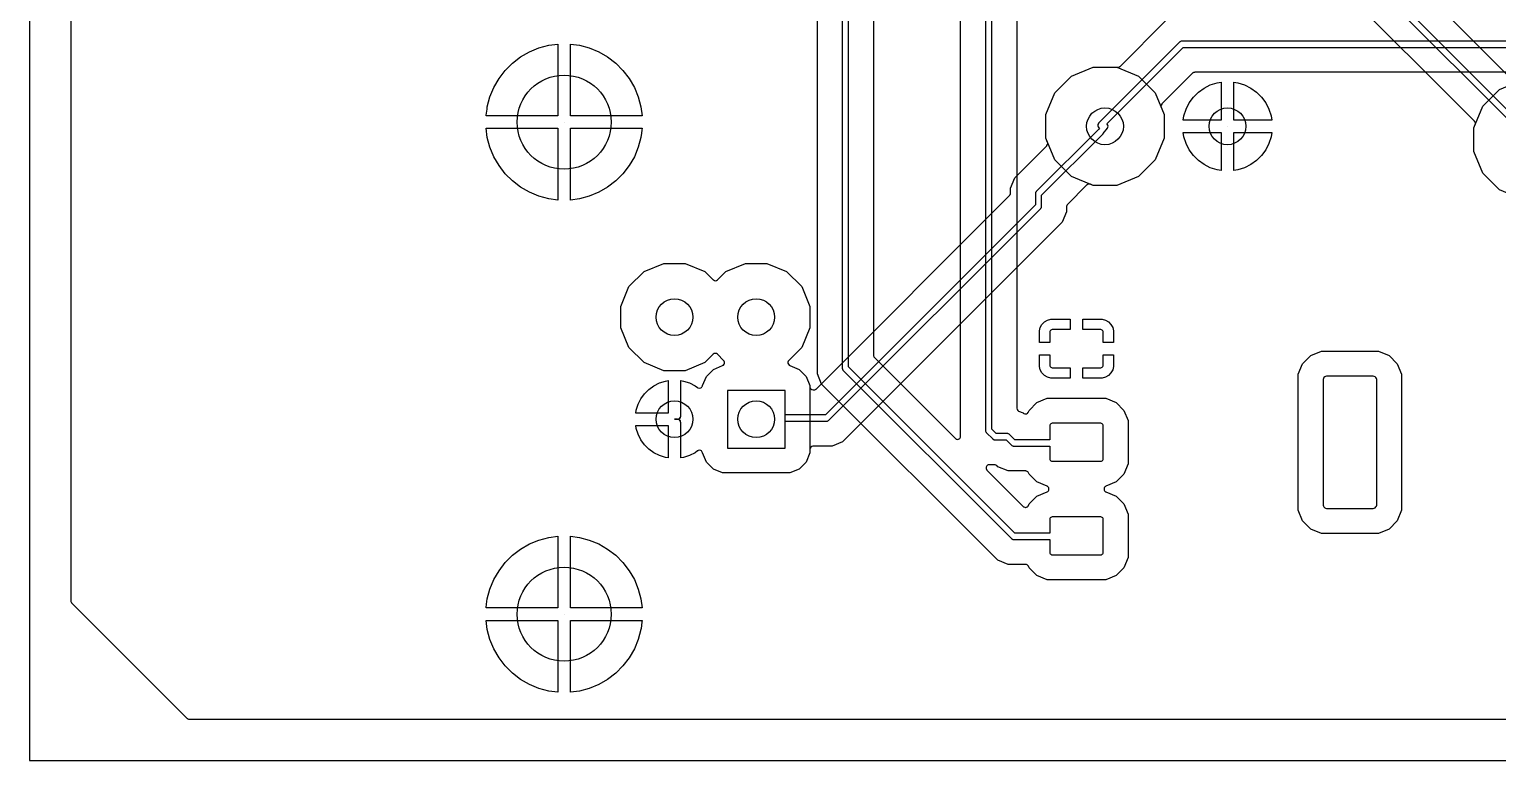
# Model space of a CAD drawing. Header units: millimetres. Extents: x 0 to 100, y 0 to 100.
# Drawn here: x 0 to 35.92, y 0 to 17.89 of the extents above; entities that cross this region are included whole.
import ezdxf

# ---------------------------------------------------------------- set-up
doc = ezdxf.new("R2010")
doc.units = ezdxf.units.MM

msp = doc.modelspace()

# ---------------------------------------------------------------- linework, layer by layer
at = {"layer": '16_copper'}
for points in [[(3.946, 46.054), (1.038, 43.146), (1.033, 43.139), (1.028, 43.133, 0.087651), (1.018, 43.108), (1.017, 43.101), (1.016, 43.092), (1.016, 3.908), (1.017, 3.902), (1.017, 3.9), (1.017, 3.899), (1.018, 3.891, 0.087654), (1.028, 3.866), (1.033, 3.861), (1.038, 3.854), (3.854, 1.038), (3.861, 1.033), (3.867, 1.028, 0.087651), (3.892, 1.018), (3.899, 1.017), (3.908, 1.016), (44.092, 1.016)], [(40.218, 16.84), (28.51, 16.84), (28.501, 16.839), (28.493, 16.838, 0.087654), (28.468, 16.828), (28.463, 16.823), (28.456, 16.818), (27.705, 16.068), (27.704, 16.066), (27.703, 16.065, 0.218345), (27.684, 16.005), (27.686, 15.994), (27.688, 15.987, 0.007884), (27.689, 15.985), (27.762, 15.807), (27.762, 15.231), (27.542, 14.699), (27.135, 14.292), (26.603, 14.072), (26.027, 14.072), (25.957, 14.1), (25.956, 14.101), (25.954, 14.102, 0.218355), (25.891, 14.096), (25.882, 14.09), (25.876, 14.086, 0.007882), (25.874, 14.084), (25.397, 13.607), (25.392, 13.6), (25.386, 13.593, 0.087651), (25.376, 13.569), (25.376, 13.561), (25.375, 13.553), (25.375, 13.427), (25.27, 13.175), (19.896, 7.801), (19.644, 7.696), (19.173, 7.696), (19.167, 7.695, 0.392588), (19.096, 7.62), (19.096, 7.527), (19.004, 7.303), (18.832, 7.132), (18.608, 7.039), (16.958, 7.039), (16.734, 7.132), (16.562, 7.303), (16.468, 7.531), (16.468, 7.533, 0.483796), (16.361, 7.587), (16.355, 7.583), (16.348, 7.579), (16.285, 7.533), (16.151, 7.465), (16.007, 7.418), (15.935, 7.407), (15.935, 8.276), (15.934, 8.282, 0.218348), (15.904, 8.337), (15.9, 8.341, -0.108546), (15.859, 8.352), (15.783, 8.352), (15.783, 8.353), (15.859, 8.353), (15.865, 8.353, 0.392588), (15.935, 8.429), (15.935, 9.298), (16.007, 9.287), (16.151, 9.24), (16.285, 9.172), (16.348, 9.126), (16.355, 9.122), (16.362, 9.118, 0.454466), (16.468, 9.173), (16.468, 9.175), (16.562, 9.402), (16.734, 9.573), (16.961, 9.668), (16.969, 9.673), (16.978, 9.677, 0.383476), (16.997, 9.777), (16.992, 9.783), (16.986, 9.792), (16.837, 9.941), (16.832, 9.944, 0.39257), (16.729, 9.941), (16.527, 9.739), (16.044, 9.539), (15.522, 9.539), (15.039, 9.739), (14.669, 10.108), (14.469, 10.591), (14.469, 11.114), (14.669, 11.597), (15.039, 11.966), (15.522, 12.166), (16.044, 12.166), (16.527, 11.966), (16.729, 11.764), (16.734, 11.761, 0.39257), (16.837, 11.764), (17.039, 11.966), (17.522, 12.166), (18.044, 12.166), (18.527, 11.966), (18.896, 11.597), (19.096, 11.114), (19.096, 10.591), (18.896, 10.108), (18.58, 9.792), (18.574, 9.784), (18.568, 9.776, 0.383473), (18.588, 9.677), (18.595, 9.673), (18.605, 9.668), (18.832, 9.573), (19.004, 9.402), (19.096, 9.178), (19.096, 9.144, 0.344583), (19.173, 9.068), (19.192, 9.068, 0.14431), (19.233, 9.08), (19.238, 9.085), (19.245, 9.09), (23.981, 13.825), (23.986, 13.832), (23.991, 13.839, 0.087651), (24.001, 13.863), (24.002, 13.871), (24.003, 13.879), (24.003, 14.005), (24.107, 14.257), (24.894, 15.043), (24.895, 15.045), (24.896, 15.046, 0.218345), (24.916, 15.106), (24.913, 15.116), (24.911, 15.124, 0.007884), (24.91, 15.126), (24.867, 15.231), (24.867, 15.807), (25.087, 16.34), (25.494, 16.747), (26.027, 16.967), (26.603, 16.967), (26.603, 16.967, 0.218355), (26.666, 16.972), (26.675, 16.979), (26.681, 16.983, 0.00794), (26.683, 16.985), (27.806, 18.107)], [(40.05, 17.602), (28.194, 17.602), (28.186, 17.601), (28.177, 17.6, 0.087654), (28.153, 17.59), (28.147, 17.585), (28.14, 17.58), (26.159, 15.599), (26.156, 15.595), (26.153, 15.592, 0.423775), (26.168, 15.484), (26.171, 15.481), (26.175, 15.479), (26.181, 15.476), (26.182, 15.476), (26.156, 15.443), (24.635, 13.922), (24.63, 13.915), (24.624, 13.909, 0.087651), (24.614, 13.884), (24.614, 13.877), (24.613, 13.868), (24.613, 13.595), (19.476, 8.458), (18.487, 8.458), (18.487, 9.056), (17.079, 9.056), (17.079, 7.648), (18.487, 7.648), (18.487, 8.306), (19.507, 8.306), (19.516, 8.307), (19.524, 8.308, 0.087654), (19.549, 8.318), (19.554, 8.323), (19.561, 8.328), (24.743, 13.51), (24.748, 13.517), (24.753, 13.523, 0.087651), (24.763, 13.548), (24.764, 13.555), (24.765, 13.564), (24.765, 13.837), (26.267, 15.339), (26.269, 15.342), (26.272, 15.345), (26.374, 15.472), (26.374, 15.472), (26.374, 15.472, 0.374461), (26.37, 15.572), (26.361, 15.579), (26.357, 15.582), (28.226, 17.45), (40.081, 17.45)]]:
    msp.add_lwpolyline(points, format="xyb", dxfattribs=at)
for points in [[(11.174, 15.775), (11.176, 15.788), (11.176, 15.788), (11.176, 15.788), (11.196, 15.941), (11.196, 15.941), (11.196, 15.941), (11.204, 15.996), (11.268, 16.238), (11.364, 16.47), (11.49, 16.687), (11.642, 16.886), (11.819, 17.063), (12.018, 17.216), (12.235, 17.341), (12.467, 17.437), (12.709, 17.502), (12.93, 17.531), (12.93, 15.775)], [(13.235, 15.775), (13.235, 17.531), (13.457, 17.502), (13.699, 17.437), (13.93, 17.341), (14.147, 17.216), (14.346, 17.063), (14.523, 16.886), (14.676, 16.687), (14.801, 16.47), (14.897, 16.238), (14.962, 15.996), (14.991, 15.775)], [(28.23, 15.672), (28.246, 15.775), (28.3, 15.939), (28.378, 16.092), (28.479, 16.231), (28.6, 16.352), (28.739, 16.454), (28.892, 16.532), (29.056, 16.585), (29.159, 16.601), (29.159, 15.672)], [(29.464, 15.672), (29.464, 16.601), (29.567, 16.585), (29.731, 16.532), (29.884, 16.454), (30.023, 16.352), (30.145, 16.231), (30.246, 16.092), (30.324, 15.939), (30.377, 15.775), (30.393, 15.672)], [(36.495, 13.743), (35.963, 13.963), (35.555, 14.371), (35.335, 14.903), (35.335, 15.479), (35.555, 16.011), (35.963, 16.418), (36.495, 16.638), (37.071, 16.638), (37.603, 16.418), (38.01, 16.011), (38.23, 15.479), (38.23, 14.903), (38.01, 14.371), (37.603, 13.963), (37.071, 13.743)], [(12.709, 13.743), (12.467, 13.808), (12.235, 13.904), (12.018, 14.029), (11.819, 14.182), (11.642, 14.359), (11.49, 14.558), (11.364, 14.775), (11.268, 15.007), (11.204, 15.249), (11.174, 15.47), (12.93, 15.47), (12.93, 13.714)], [(13.083, 15.622), (13.083, 15.623), (13.083, 15.623), (13.083, 15.622)], [(13.235, 15.47), (14.991, 15.47), (14.986, 15.428), (14.986, 15.428), (14.986, 15.428), (14.976, 15.352), (14.976, 15.352), (14.976, 15.352), (14.962, 15.249), (14.897, 15.007), (14.801, 14.775), (14.676, 14.558), (14.523, 14.359), (14.346, 14.182), (14.147, 14.029), (13.93, 13.904), (13.699, 13.808), (13.457, 13.743), (13.235, 13.714)], [(29.312, 15.519), (29.312, 15.519), (29.312, 15.519), (29.312, 15.519)], [(29.056, 14.454), (28.892, 14.507), (28.739, 14.585), (28.6, 14.686), (28.479, 14.808), (28.378, 14.947), (28.3, 15.1), (28.246, 15.264), (28.23, 15.367), (29.159, 15.367), (29.159, 14.438)], [(29.464, 15.367), (30.393, 15.367), (30.377, 15.264), (30.324, 15.1), (30.246, 14.947), (30.145, 14.808), (30.023, 14.686), (29.884, 14.585), (29.731, 14.507), (29.567, 14.454), (29.464, 14.438)], [(14.837, 8.505), (14.848, 8.577), (14.895, 8.72), (14.963, 8.855), (15.052, 8.977), (15.159, 9.083), (15.281, 9.172), (15.415, 9.24), (15.559, 9.287), (15.63, 9.298), (15.63, 8.505)], [(15.559, 7.418), (15.415, 7.465), (15.281, 7.533), (15.159, 7.622), (15.052, 7.728), (14.963, 7.85), (14.895, 7.985), (14.848, 8.128), (14.837, 8.2), (15.63, 8.2), (15.63, 7.407)], [(11.174, 3.735), (11.176, 3.749), (11.176, 3.749), (11.176, 3.749), (11.186, 3.825), (11.186, 3.825), (11.186, 3.825), (11.204, 3.956), (11.268, 4.198), (11.364, 4.43), (11.49, 4.647), (11.642, 4.846), (11.819, 5.023), (12.018, 5.176), (12.235, 5.301), (12.467, 5.397), (12.709, 5.462), (12.93, 5.491), (12.93, 3.735)], [(13.235, 3.735), (13.235, 5.491), (13.457, 5.462), (13.699, 5.397), (13.93, 5.301), (14.147, 5.176), (14.346, 5.023), (14.523, 4.846), (14.676, 4.647), (14.801, 4.43), (14.897, 4.198), (14.962, 3.956), (14.991, 3.735)], [(12.709, 1.703), (12.467, 1.768), (12.235, 1.864), (12.018, 1.989), (11.819, 2.142), (11.642, 2.319), (11.49, 2.518), (11.364, 2.735), (11.268, 2.967), (11.204, 3.209), (11.174, 3.43), (12.93, 3.43), (12.93, 1.674)], [(13.083, 3.582), (13.083, 3.583), (13.083, 3.583), (13.083, 3.582)], [(13.235, 3.43), (14.991, 3.43), (14.986, 3.389), (14.986, 3.389), (14.986, 3.389), (14.966, 3.236), (14.966, 3.236), (14.966, 3.236), (14.962, 3.209), (14.897, 2.967), (14.801, 2.735), (14.676, 2.518), (14.523, 2.319), (14.346, 2.142), (14.147, 1.989), (13.93, 1.864), (13.699, 1.768), (13.457, 1.703), (13.235, 1.674)]]:
    msp.add_lwpolyline(points, close=True, dxfattribs=at)
at = {"layer": '1_copper'}
for points in [[(3.886, 45.994), (1.038, 43.146), (1.033, 43.139), (1.028, 43.133, 0.087651), (1.018, 43.108), (1.017, 43.101), (1.016, 43.092), (1.016, 3.908), (1.017, 3.902), (1.017, 3.9), (1.017, 3.899), (1.018, 3.891, 0.087654), (1.028, 3.866), (1.033, 3.861), (1.038, 3.854), (3.854, 1.038), (3.861, 1.033), (3.867, 1.028, 0.087651), (3.892, 1.018), (3.899, 1.017), (3.908, 1.016), (44.092, 1.016)], [(35.963, 13.963), (35.555, 14.371), (35.335, 14.903), (35.335, 15.479), (35.37, 15.562), (35.37, 15.564), (35.371, 15.565, 0.218355), (35.366, 15.629), (35.359, 15.637), (35.355, 15.644, 0.007882), (35.353, 15.645), (28.679, 22.319)], [(20.65, 21.32), (20.65, 9.917), (20.651, 9.908), (20.652, 9.9, 0.087654), (20.662, 9.876), (20.667, 9.87), (20.673, 9.863), (22.654, 7.882), (22.656, 7.88), (22.658, 7.878, 0.54841), (22.781, 7.915), (22.782, 7.924), (22.784, 7.931, 0.01577), (22.784, 7.936), (22.784, 19.339)], [(24.155, 18.887), (24.155, 8.623), (24.156, 8.622), (24.155, 8.62, 0.218353), (24.184, 8.564), (24.194, 8.558), (24.2, 8.554, 0.00789), (24.202, 8.553), (24.315, 8.506), (24.316, 8.505), (24.324, 8.5), (24.329, 8.495), (24.33, 8.495), (24.331, 8.493, 0.303335), (24.416, 8.498), (24.423, 8.505, 0.023151), (24.428, 8.51), (24.428, 8.511), (24.43, 8.512, 0.007871), (24.431, 8.514), (24.435, 8.521), (24.437, 8.524), (24.44, 8.528), (24.44, 8.529), (24.44, 8.53), (24.457, 8.569), (24.648, 8.76), (24.897, 8.864), (26.338, 8.864), (26.588, 8.76), (26.779, 8.569), (26.882, 8.32), (26.882, 7.259), (26.779, 7.009), (26.588, 6.818), (26.338, 6.715), (26.336, 6.713), (26.333, 6.712, 0.5484), (26.32, 6.584), (26.328, 6.58), (26.334, 6.576, 0.015775), (26.338, 6.574), (26.588, 6.47), (26.779, 6.279), (26.882, 6.03), (26.882, 4.969), (26.779, 4.719), (26.588, 4.528), (26.338, 4.425), (24.897, 4.425), (24.648, 4.528), (24.457, 4.719), (24.442, 4.754, 0.229651), (24.393, 4.798), (24.382, 4.799), (24.374, 4.801, 0.007896), (24.372, 4.801), (23.943, 4.801), (23.691, 4.905), (19.383, 9.213), (19.279, 9.465), (19.279, 20.868)], [(19.888, 21.152), (19.888, 9.601), (19.889, 9.593), (19.89, 9.584, 0.087654), (19.9, 9.56), (19.905, 9.554), (19.911, 9.547), (24.025, 5.433), (24.032, 5.427), (24.039, 5.422, 0.087651), (24.063, 5.412), (24.071, 5.411), (24.079, 5.41), (24.963, 5.41), (24.963, 5.095), (24.968, 5.077), (24.977, 5.061), (24.99, 5.048), (25.006, 5.039), (25.023, 5.034), (26.212, 5.034), (26.23, 5.039), (26.246, 5.048), (26.259, 5.061), (26.268, 5.077), (26.273, 5.095), (26.273, 5.904), (26.268, 5.921), (26.259, 5.937), (26.246, 5.95), (26.23, 5.959), (26.212, 5.964), (25.023, 5.964), (25.006, 5.959), (24.99, 5.95), (24.977, 5.937), (24.968, 5.921), (24.963, 5.904), (24.963, 5.563), (24.111, 5.563), (20.041, 9.633), (20.041, 21.184)], [(23.393, 19.202), (23.393, 8.077), (23.395, 8.069), (23.395, 8.06, 0.087654), (23.406, 8.036), (23.41, 8.03), (23.416, 8.023), (23.568, 7.871), (23.575, 7.866), (23.581, 7.86, 0.087651), (23.606, 7.85), (23.613, 7.85), (23.622, 7.849), (23.895, 7.849), (24.025, 7.719), (24.032, 7.713), (24.039, 7.708, 0.087651), (24.063, 7.698), (24.071, 7.697), (24.079, 7.696), (24.963, 7.696), (24.963, 7.385), (24.968, 7.367), (24.977, 7.351), (24.99, 7.338), (25.006, 7.329), (25.023, 7.324), (26.212, 7.324), (26.23, 7.329), (26.246, 7.338), (26.259, 7.351), (26.268, 7.367), (26.273, 7.385), (26.273, 8.194), (26.268, 8.211), (26.259, 8.227), (26.246, 8.24), (26.23, 8.249), (26.212, 8.254), (25.023, 8.254), (25.006, 8.249), (24.99, 8.24), (24.977, 8.227), (24.968, 8.211), (24.963, 8.194), (24.963, 7.849), (24.111, 7.849), (23.981, 7.979), (23.974, 7.984), (23.967, 7.989, 0.087651), (23.943, 7.999), (23.935, 8), (23.927, 8.001), (23.654, 8.001), (23.546, 8.109), (23.546, 19.171)]]:
    msp.add_lwpolyline(points, format="xyb", dxfattribs=at)
for points in [[(29.207, 22.654), (36.675, 15.186)], [(36.781, 15.295), (29.337, 22.739)], [(29.969, 22.969), (36.321, 16.617)]]:
    msp.add_lwpolyline(points, dxfattribs=at)
for points in [[(11.174, 15.775), (11.176, 15.788), (11.176, 15.788), (11.176, 15.788), (11.196, 15.941), (11.196, 15.941), (11.196, 15.941), (11.204, 15.996), (11.268, 16.238), (11.364, 16.47), (11.49, 16.687), (11.642, 16.886), (11.819, 17.063), (12.018, 17.216), (12.235, 17.341), (12.467, 17.437), (12.709, 17.502), (12.93, 17.531), (12.93, 15.775)], [(13.235, 15.775), (13.235, 17.531), (13.457, 17.502), (13.699, 17.437), (13.93, 17.341), (14.147, 17.216), (14.346, 17.063), (14.523, 16.886), (14.676, 16.687), (14.801, 16.47), (14.897, 16.238), (14.962, 15.996), (14.991, 15.775)], [(26.027, 14.072), (25.494, 14.292), (25.087, 14.699), (24.867, 15.231), (24.867, 15.807), (25.087, 16.34), (25.494, 16.747), (26.027, 16.967), (26.603, 16.967), (27.135, 16.747), (27.542, 16.34), (27.762, 15.807), (27.762, 15.231), (27.542, 14.699), (27.135, 14.292), (26.603, 14.072)], [(28.23, 15.672), (28.246, 15.775), (28.3, 15.939), (28.378, 16.092), (28.479, 16.231), (28.6, 16.352), (28.739, 16.454), (28.892, 16.532), (29.056, 16.585), (29.159, 16.601), (29.159, 15.672)], [(29.464, 15.672), (29.464, 16.601), (29.567, 16.585), (29.731, 16.532), (29.884, 16.454), (30.023, 16.352), (30.145, 16.231), (30.246, 16.092), (30.324, 15.939), (30.377, 15.775), (30.393, 15.672)], [(12.709, 13.743), (12.467, 13.808), (12.235, 13.904), (12.018, 14.029), (11.819, 14.182), (11.642, 14.359), (11.49, 14.558), (11.364, 14.775), (11.268, 15.007), (11.204, 15.249), (11.174, 15.47), (12.93, 15.47), (12.93, 13.714)], [(13.083, 15.622), (13.083, 15.623), (13.083, 15.623), (13.083, 15.622)], [(13.235, 15.47), (14.991, 15.47), (14.986, 15.428), (14.986, 15.428), (14.986, 15.428), (14.976, 15.352), (14.976, 15.352), (14.976, 15.352), (14.962, 15.249), (14.897, 15.007), (14.801, 14.775), (14.676, 14.558), (14.523, 14.359), (14.346, 14.182), (14.147, 14.029), (13.93, 13.904), (13.699, 13.808), (13.457, 13.743), (13.235, 13.714)], [(29.312, 15.519), (29.312, 15.519), (29.312, 15.519), (29.312, 15.519)], [(29.056, 14.454), (28.892, 14.507), (28.739, 14.585), (28.6, 14.686), (28.479, 14.808), (28.378, 14.947), (28.3, 15.1), (28.246, 15.264), (28.23, 15.367), (29.159, 15.367), (29.159, 14.438)], [(29.464, 15.367), (30.393, 15.367), (30.377, 15.264), (30.324, 15.1), (30.246, 14.947), (30.145, 14.808), (30.023, 14.686), (29.884, 14.585), (29.731, 14.507), (29.567, 14.454), (29.464, 14.438)], [(24.709, 10.232), (24.709, 10.517), (24.731, 10.599), (24.773, 10.673), (24.834, 10.733), (24.908, 10.776), (24.99, 10.798), (25.465, 10.798), (25.465, 10.544), (25.023, 10.544), (25.006, 10.539), (24.99, 10.53), (24.977, 10.517), (24.968, 10.501), (24.963, 10.484), (24.963, 10.232)], [(26.273, 10.232), (26.273, 10.484), (26.268, 10.501), (26.259, 10.517), (26.246, 10.53), (26.23, 10.539), (26.212, 10.544), (25.77, 10.544), (25.77, 10.798), (26.246, 10.798), (26.328, 10.776), (26.402, 10.733), (26.462, 10.673), (26.505, 10.599), (26.527, 10.517), (26.527, 10.232)], [(24.99, 9.36), (24.908, 9.382), (24.834, 9.425), (24.773, 9.485), (24.731, 9.559), (24.709, 9.641), (24.709, 9.927), (24.963, 9.927), (24.963, 9.675), (24.968, 9.657), (24.977, 9.641), (24.99, 9.628), (25.006, 9.619), (25.023, 9.614), (25.465, 9.614), (25.465, 9.36)], [(25.77, 9.36), (25.77, 9.614), (26.212, 9.614), (26.23, 9.619), (26.246, 9.628), (26.259, 9.641), (26.268, 9.657), (26.273, 9.675), (26.273, 9.927), (26.527, 9.927), (26.527, 9.641), (26.505, 9.559), (26.462, 9.485), (26.402, 9.425), (26.328, 9.382), (26.246, 9.36)], [(31.61, 5.56), (31.35, 5.667), (31.151, 5.866), (31.043, 6.127), (31.043, 9.452), (31.151, 9.712), (31.35, 9.911), (31.61, 10.019), (33.005, 10.019), (33.266, 9.911), (33.465, 9.712), (33.572, 9.452), (33.572, 6.127), (33.465, 5.866), (33.266, 5.667), (33.005, 5.56)], [(32.902, 6.176), (32.925, 6.189), (32.943, 6.207), (32.956, 6.229), (32.963, 6.254), (32.963, 9.324), (32.956, 9.349), (32.943, 9.371), (32.925, 9.39), (32.902, 9.402), (32.877, 9.409), (31.738, 9.409), (31.713, 9.402), (31.691, 9.39), (31.672, 9.371), (31.66, 9.349), (31.653, 9.324), (31.653, 6.254), (31.66, 6.229), (31.672, 6.207), (31.691, 6.189), (31.713, 6.176), (31.738, 6.169), (32.877, 6.169)], [(14.837, 8.505), (14.848, 8.577), (14.895, 8.72), (14.963, 8.855), (15.052, 8.977), (15.159, 9.083), (15.281, 9.172), (15.415, 9.24), (15.559, 9.287), (15.63, 9.298), (15.63, 8.505)], [(18.487, 9.056), (17.079, 9.056), (17.079, 7.648), (18.487, 7.648)], [(15.559, 7.418), (15.415, 7.465), (15.281, 7.533), (15.159, 7.622), (15.052, 7.728), (14.963, 7.85), (14.895, 7.985), (14.848, 8.128), (14.837, 8.2), (15.63, 8.2), (15.63, 7.407)], [(11.174, 3.735), (11.176, 3.749), (11.176, 3.749), (11.176, 3.749), (11.186, 3.825), (11.186, 3.825), (11.186, 3.825), (11.204, 3.956), (11.268, 4.198), (11.364, 4.43), (11.49, 4.647), (11.642, 4.846), (11.819, 5.023), (12.018, 5.176), (12.235, 5.301), (12.467, 5.397), (12.709, 5.462), (12.93, 5.491), (12.93, 3.735)], [(13.235, 3.735), (13.235, 5.491), (13.457, 5.462), (13.699, 5.397), (13.93, 5.301), (14.147, 5.176), (14.346, 5.023), (14.523, 4.846), (14.676, 4.647), (14.801, 4.43), (14.897, 4.198), (14.962, 3.956), (14.991, 3.735)], [(12.709, 1.703), (12.467, 1.768), (12.235, 1.864), (12.018, 1.989), (11.819, 2.142), (11.642, 2.319), (11.49, 2.518), (11.364, 2.735), (11.268, 2.967), (11.204, 3.209), (11.174, 3.43), (12.93, 3.43), (12.93, 1.674)], [(13.083, 3.582), (13.083, 3.583), (13.083, 3.583), (13.083, 3.582)], [(13.235, 3.43), (14.991, 3.43), (14.986, 3.389), (14.986, 3.389), (14.986, 3.389), (14.966, 3.236), (14.966, 3.236), (14.966, 3.236), (14.962, 3.209), (14.897, 2.967), (14.801, 2.735), (14.676, 2.518), (14.523, 2.319), (14.346, 2.142), (14.147, 1.989), (13.93, 1.864), (13.699, 1.768), (13.457, 1.703), (13.235, 1.674)]]:
    msp.add_lwpolyline(points, close=True, dxfattribs=at)
for points in [[(16.958, 7.039), (16.734, 7.132), (16.562, 7.303), (16.468, 7.531), (16.468, 7.533, 0.483796), (16.361, 7.587), (16.355, 7.583), (16.348, 7.579), (16.285, 7.533), (16.151, 7.465), (16.007, 7.418), (15.935, 7.407), (15.935, 8.276), (15.934, 8.282, 0.392588), (15.859, 8.352), (15.783, 8.352), (15.783, 8.353), (15.859, 8.353), (15.865, 8.353, -0.09138), (15.9, 8.365), (15.905, 8.368, 0.234921), (15.935, 8.429), (15.935, 9.298), (16.007, 9.287), (16.151, 9.24), (16.285, 9.172), (16.348, 9.126), (16.355, 9.122), (16.362, 9.118, 0.454466), (16.468, 9.173), (16.468, 9.175), (16.562, 9.402), (16.734, 9.573), (16.961, 9.668), (16.969, 9.673), (16.978, 9.677, 0.383476), (16.997, 9.777), (16.992, 9.783), (16.986, 9.792), (16.837, 9.941), (16.832, 9.944, 0.39257), (16.729, 9.941), (16.527, 9.739), (16.044, 9.539), (15.522, 9.539), (15.039, 9.739), (14.669, 10.108), (14.469, 10.591), (14.469, 11.114), (14.669, 11.597), (15.039, 11.966), (15.522, 12.166), (16.044, 12.166), (16.527, 11.966), (16.729, 11.764), (16.734, 11.761, 0.39257), (16.837, 11.764), (17.039, 11.966), (17.522, 12.166), (18.044, 12.166), (18.527, 11.966), (18.896, 11.597), (19.096, 11.114), (19.096, 10.591), (18.896, 10.108), (18.58, 9.792), (18.574, 9.784), (18.568, 9.776, 0.383473), (18.588, 9.677), (18.595, 9.673), (18.605, 9.668), (18.832, 9.573), (19.004, 9.402), (19.096, 9.178), (19.096, 7.527), (19.004, 7.303), (18.832, 7.132), (18.608, 7.039)], [(24.376, 6.196), (24.377, 6.196, 0.218354), (24.432, 6.227), (24.436, 6.234), (24.441, 6.242), (24.441, 6.242), (24.441, 6.243), (24.442, 6.243), (24.457, 6.279), (24.648, 6.47), (24.897, 6.574), (24.9, 6.575), (24.903, 6.576, 0.548408), (24.915, 6.704), (24.908, 6.708), (24.902, 6.713, 0.015775), (24.897, 6.715), (24.648, 6.818), (24.457, 7.009), (24.444, 7.04, 0.229641), (24.394, 7.084), (24.384, 7.085), (24.376, 7.087, 0.007896), (24.374, 7.087), (23.943, 7.087), (23.691, 7.191), (23.665, 7.217, 0.144309), (23.627, 7.237), (23.62, 7.238), (23.611, 7.239), (23.48, 7.239), (23.478, 7.239), (23.475, 7.239, 0.54841), (23.414, 7.126), (23.419, 7.119), (23.423, 7.112, 0.015772), (23.427, 7.109), (24.317, 6.218), (24.325, 6.212), (24.328, 6.21), (24.329, 6.209), (24.329, 6.209), (24.333, 6.206, 0.144311), (24.374, 6.196)]]:
    msp.add_lwpolyline(points, format="xyb", close=True, dxfattribs=at)
at = {"layer": 'drills_PTH'}
for centre, radius in [((13.083, 15.622), 1.15), ((26.315, 15.519), 0.45), ((29.312, 15.519), 0.45), ((15.783, 10.852), 0.45), ((17.783, 10.852), 0.45), ((15.783, 8.352), 0.45), ((17.783, 8.352), 0.45), ((13.083, 3.582), 1.15)]:
    msp.add_circle(centre, radius, dxfattribs=at)
at = {"layer": 'outline'}
msp.add_lwpolyline([(0, 0), (100, 0), (100, 100), (0, 100), (0, 0)], close=True, dxfattribs=at)

doc.saveas('drawing.dxf')
